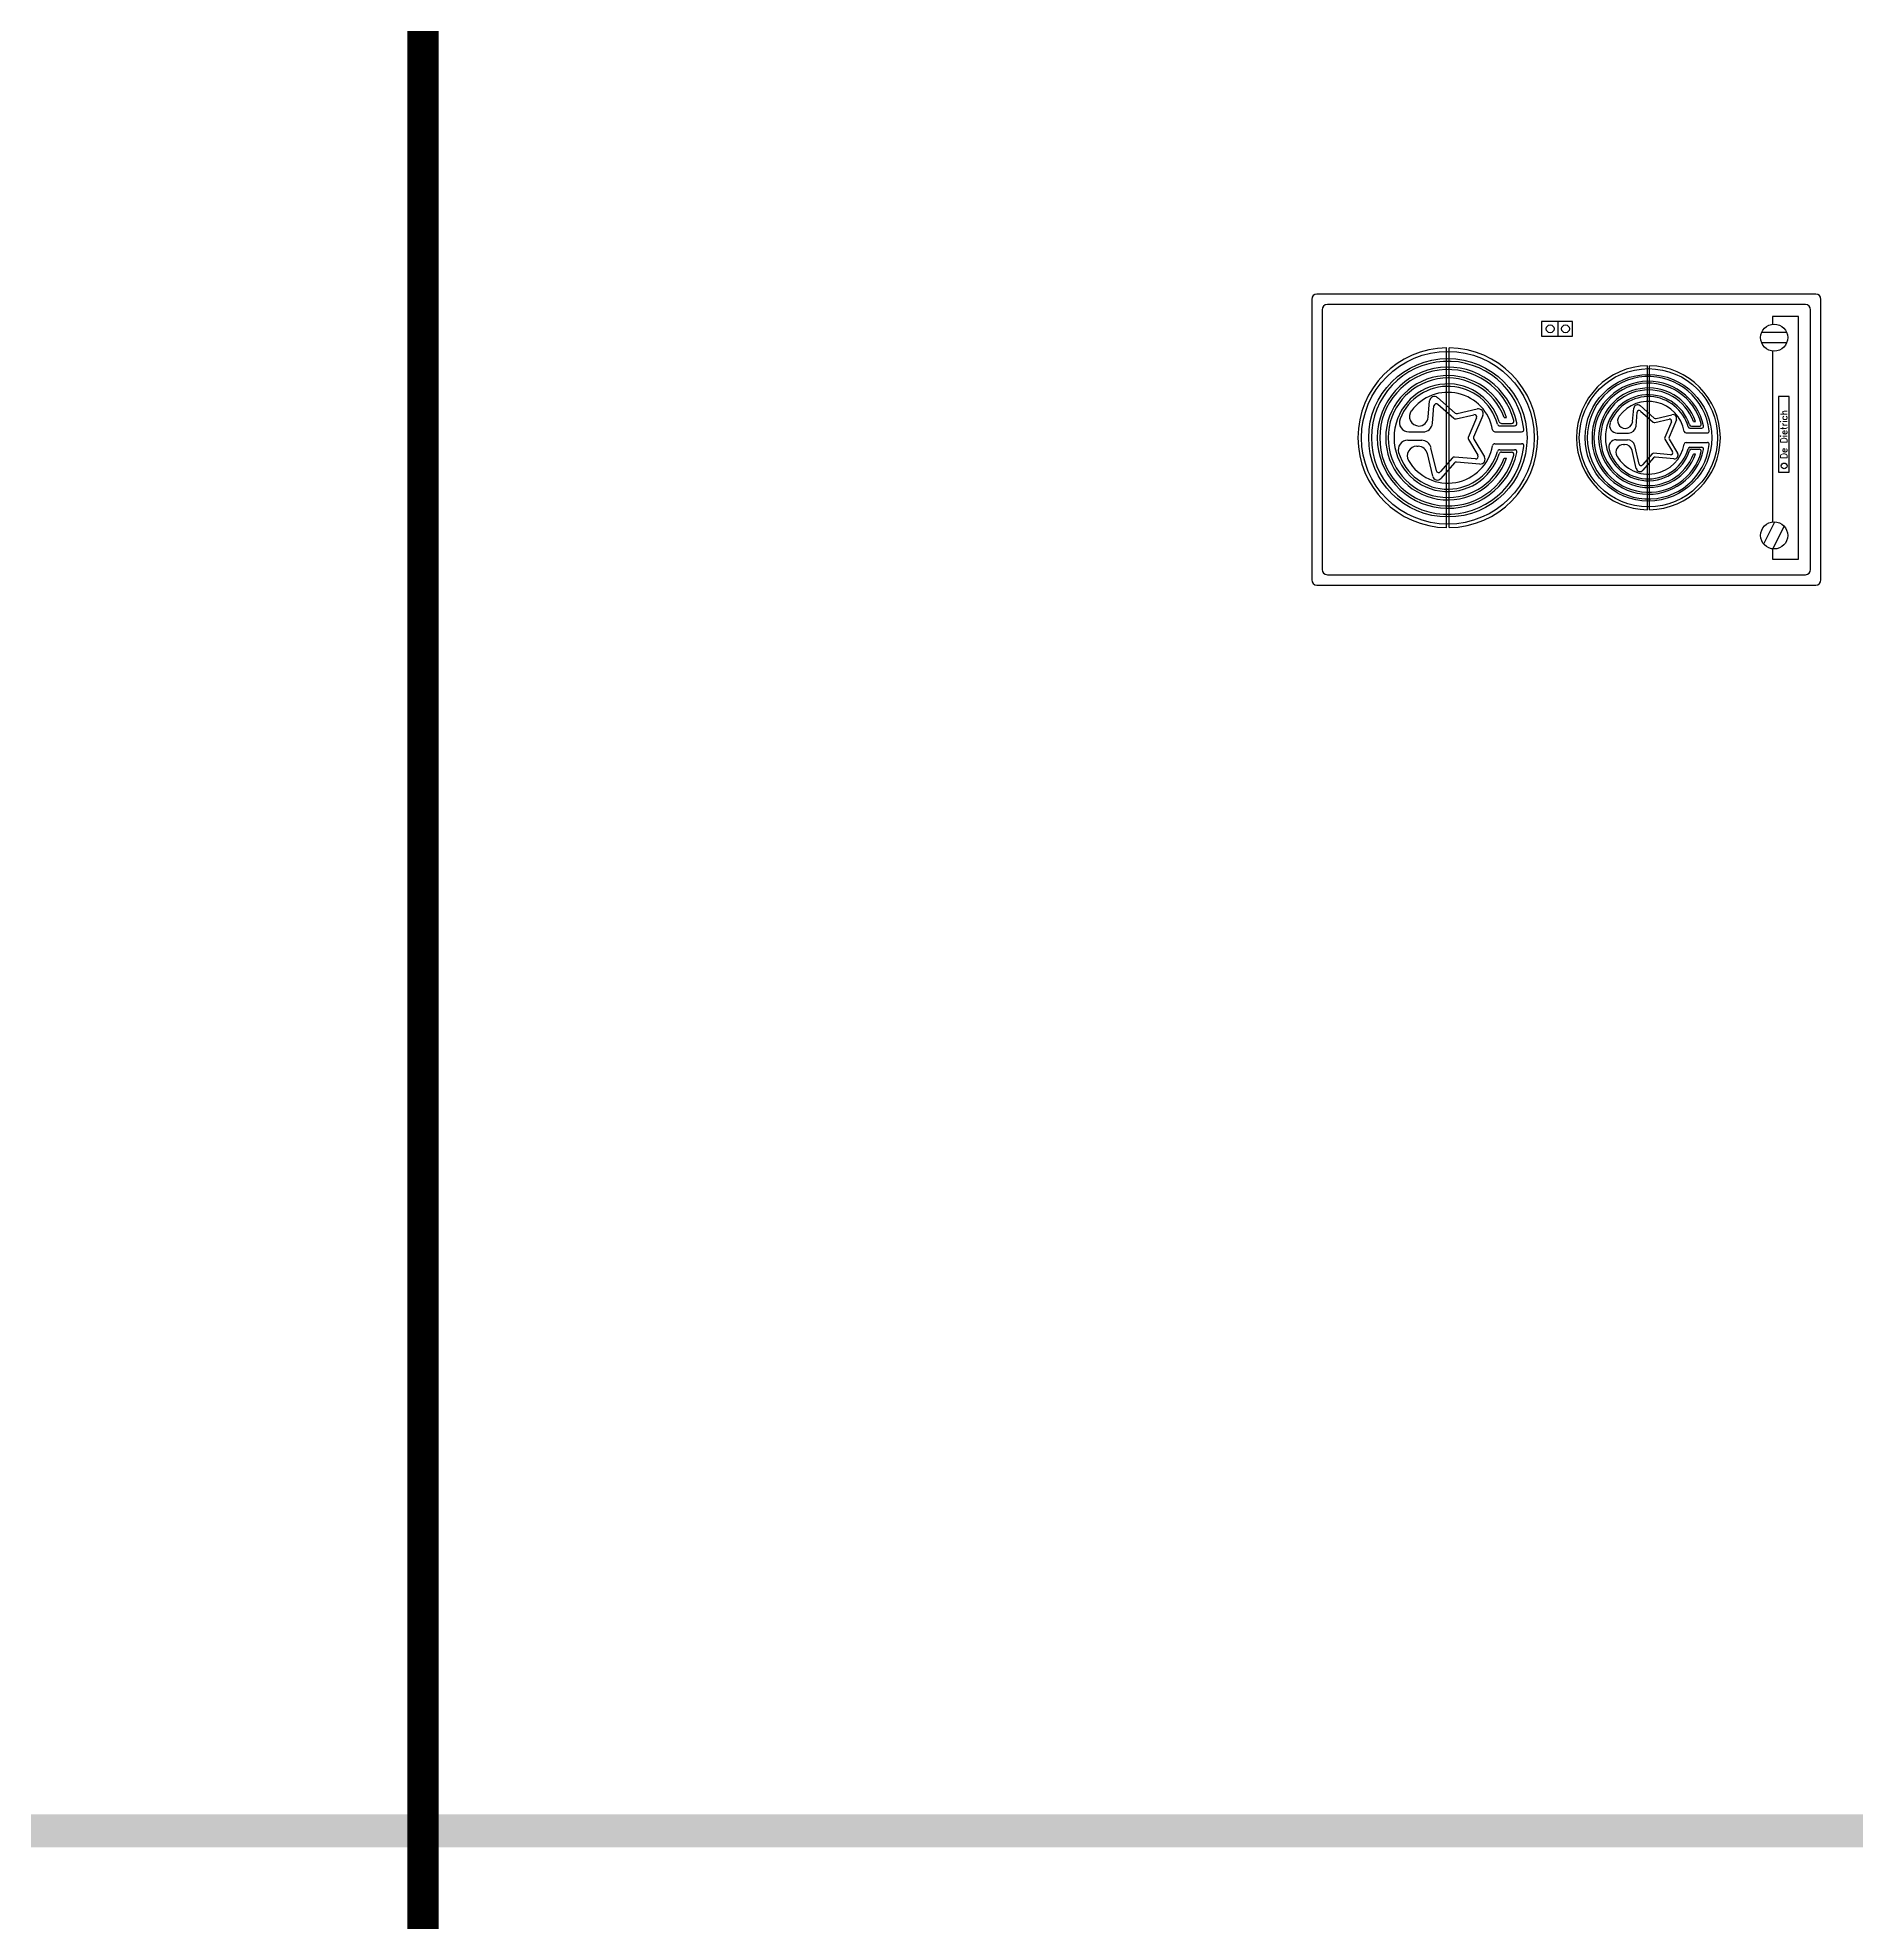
# Model space of a CAD drawing. Extents: x 0 to 79700, y -68 to 28499.
# Drawn here: x 16754 to 18504, y 24872 to 26686 of the extents above; entities that cross this region are included whole.
import ezdxf

# ---------------------------------------------------------------- set-up
doc = ezdxf.new("R2010")
doc.units = 0
doc.header["$LTSCALE"] = 50
doc.header["$MEASUREMENT"] = 0
for name, color, linetype in [('ELE2', 7, 'CONTINUOUS'), ('ETC-PAT', 8, 'CONTINUOUS'), ('PAT1', 11, 'CONTINUOUS'), ('SHT', 7, 'CONTINUOUS'), ('TEXT1', 3, 'CONTINUOUS')]:
    doc.layers.add(name, color=color, linetype=linetype)
doc.styles.add('ROMANS', font='romans', dxfattribs={"width": 0.8})

# ---------------------------------------------------------------- blocks, each defined once
blk = doc.blocks.new('KITCHEN3')
at = {"layer": 'ELE2', "linetype": 'Continuous'}
for p, q in [((-1.7, 494.4), (-271.7, 494.4)), ((-276.7, 489.4), (-276.7, 9.4)), ((-266.7, 479.4), (-266.7, 19.4)), ((-11.7, 484.4), (-261.7, 484.4)), ((-6.7, 19.4), (-6.7, 479.4)), ((3.3, 9.4), (3.3, 489.4)), ((-237.1, 59.5), (-215.9, 48.7)), ((-43.2, 61.4), (-43.2, 37.3)), ((-33.2, 61.3), (-33.2, 37.5)), ((-241.8, 51), (-251.6, 51)), ((-241.8, 50.7), (-220.3, 39.7)), ((-51.3, 51), (-216, 51)), ((-271.7, 4.4), (-1.7, 4.4)), ((-261.7, 14.4), (-11.7, 14.4))]:
    blk.add_line(p, q, dxfattribs=at)
blk.add_lwpolyline([(-251.6, 51), (-251.6, 26), (-18.1, 26), (-18.1, 51), (-25.6, 51)], dxfattribs=at)
blk.add_lwpolyline([(-168.1, 45.3), (-168.1, 35.1), (-95.1, 35.1), (-95.1, 45.3)], close=True, dxfattribs=at)
for centre, radius in [((-228.9, 49.4), 13), ((-38.5, 49.4), 13), ((-162, 39.8), 2.8)]:
    blk.add_circle(centre, radius, dxfattribs=at)
for centre, start, end in [((-271.7, 489.4), 90, 180), ((-1.7, 489.4), 0, 90), ((-261.7, 479.4), 90, 180), ((-11.7, 479.4), 0, 90), ((-261.7, 19.4), 180, 270), ((-11.7, 19.4), 270, 0), ((-271.7, 9.4), 180, 270), ((-1.7, 9.4), 270, 0)]:
    blk.add_arc(centre, 5, start, end, dxfattribs=at)
at = {"layer": 'PAT1', "linetype": 'Continuous'}
for p, q in [((-137.3, 402), (-137.3, 388.6)), ((-129.3, 400.9), (-129.3, 387.4)), ((-172, 378), (-150.2, 383.1)), ((-143.1, 393.3), (-143.1, 392)), ((-123.6, 391.2), (-123.6, 391.5)), ((-115.1, 382.4), (-99.4, 381)), ((-221.4, 364.6), (-48.4, 364.6)), ((-159.1, 357.1), (-174, 370.1)), ((-154.3, 359.1), (-167.5, 370.6)), ((-166.6, 374.5), (-144.5, 379.7)), ((-120.9, 378.3), (-104.3, 376.8)), ((-102.7, 373), (-116.1, 357.6)), ((-96.3, 373.4), (-111.1, 356.3)), ((-221.4, 362.3), (-48.4, 362.3)), ((-160.2, 332.6), (-158.3, 355.2)), ((-155.3, 336.7), (-153.5, 357.1)), ((-116.6, 355.5), (-112.7, 338.4)), ((-111.6, 354.3), (-107.2, 335.1)), ((-136.4, 338.5), (-153.3, 328.3)), ((-136.7, 343.6), (-151.8, 334.6)), ((-115.8, 335.8), (-134.6, 343.8)), ((-113.4, 329.8), (-134.3, 338.6)), ((-154.4, 309.3), (-154.4, 306.9)), ((-148.7, 311.8), (-148.7, 302.2)), ((-146.4, 313.5), (-146.4, 299.3)), ((-140.6, 318.1), (-140.6, 292.5)), ((-129.1, 318.1), (-129.1, 292.5)), ((-123.4, 313.5), (-123.4, 299.3)), ((-121.1, 311.8), (-121.1, 302.2)), ((-115.3, 309.3), (-115.3, 306.9)), ((-23.1, 257.7), (-37.2, 257.7)), ((-136.8, 201.3), (-136.8, 190.6)), ((-130.4, 200.4), (-130.4, 189.6)), ((-164.6, 182.1), (-147.1, 186.1)), ((-160.2, 179.3), (-142.5, 183.4)), ((-141.4, 194.3), (-141.4, 193.3)), ((-125.8, 192.7), (-125.8, 192.9)), ((-123.7, 182.3), (-110.4, 181.2)), ((-119.1, 185.6), (-106.5, 184.5)), ((-204.1, 171.4), (-65.7, 171.4)), ((-204.1, 169.5), (-65.7, 169.5)), ((-154.2, 165.4), (-166.1, 175.7)), ((-150.4, 166.9), (-161, 176.2)), ((-155.2, 145.8), (-153.6, 163.8)), ((-151.2, 149.1), (-149.8, 165.4)), ((-120.3, 164.1), (-117.1, 150.4)), ((-109.2, 178.1), (-119.9, 165.8)), ((-104, 178.4), (-115.9, 164.8)), ((-136.1, 150.5), (-149.6, 142.3)), ((-136.4, 154.6), (-148.4, 147.4)), ((-119.6, 148.3), (-134.7, 154.7)), ((-117.7, 143.5), (-134.4, 150.6)), ((-116.3, 163.1), (-112.7, 147.8)), ((-150.5, 127.1), (-150.5, 125.2)), ((-145.9, 129.1), (-145.9, 121.5)), ((-144.1, 130.5), (-144.1, 119.1)), ((-139.5, 134.2), (-139.5, 113.7)), ((-130.3, 134.2), (-130.3, 113.7)), ((-125.7, 130.5), (-125.7, 119.1)), ((-123.8, 129.1), (-123.8, 121.5)), ((-119.2, 127.1), (-119.2, 125.2))]:
    blk.add_line(p, q, dxfattribs=at)
blk.add_lwpolyline([(-37.2, 273.2), (-37.2, 243.6), (-23.1, 243.6), (-23.1, 273.2)], close=True, dxfattribs=at)
for centre, radius in [((-134.9, 363.4), 83.1), ((-134.9, 363.4), 76.2), ((-30.1, 265), 3.8), ((-30.1, 250.2), 3.8), ((-134.9, 170.4), 66.5), ((-134.9, 170.4), 60.9)]:
    blk.add_circle(centre, radius, dxfattribs=at)
for centre, radius, start, end in [((-134.9, 363.4), 86.5, 0.7616, 179.2384), ((-134.9, 363.4), 73.6, 276.4787, 263.5213), ((-134.9, 363.4), 67.9, 282.1449, 257.8551), ((-134.9, 363.4), 65.6, 284.7362, 255.2638), ((-134.9, 363.4), 59.8, 289.0676, 250.9324), ((-134.9, 363.4), 57.5, 289.861, 250.139), ((-134.9, 363.4), 51.8, 287.3153, 252.6847), ((-134.9, 363.4), 49.5, 106.8044, 254.5475), ((-134.9, 363.4), 43.7, 120.2439, 259.9311), ((-152.3, 393.3), 9.2, 0, 120.2439), ((-146.5, 402), 9.2, 0, 106.8044), ((-120.1, 400.9), 9.2, 68.478, 180), ((-114.4, 391.2), 9.2, 53.5316, 180), ((-134.9, 363.4), 49.5, 285.4525, 68.478), ((-152.3, 392), 9.2, 283.0382, 0), ((-146.5, 388.6), 9.2, 283.0382, 0), ((-120.1, 387.4), 9.2, 180, 265.0382), ((-134.9, 363.4), 43.7, 280.0689, 53.5316), ((-114.4, 391.5), 9.2, 180, 265.0382), ((-99.8, 376.4), 4.6, 319.0382, 85.0382), ((-171, 373.5), 4.6, 103.0382, 229.0382), ((-166, 372.3), 2.3, 103.0382, 229.0382), ((-104.5, 374.5), 2.3, 319.0382, 85.0382), ((-134.9, 363.4), 86.5, 180.7616, 359.2384), ((-160.6, 355.4), 2.3, 355.0382, 49.0382), ((-155.8, 357.3), 2.3, 355.0382, 49.0382), ((-114.4, 356.1), 2.3, 139.0382, 193.0382), ((-109.4, 354.8), 2.3, 139.0382, 193.0382), ((-155.6, 332.2), 4.6, 175.0382, 301.0382), ((-153, 336.5), 2.3, 175.0382, 301.0382), ((-135.5, 341.7), 2.3, 67.0382, 121.0382), ((-135.2, 336.5), 2.3, 67.0382, 121.0382), ((-114.9, 337.9), 2.3, 247.0382, 13.0382), ((-111.7, 334), 4.6, 247.0382, 13.0382), ((-151, 311.8), 2.3, 0, 72.6847), ((-148.7, 313.5), 2.3, 0, 74.5475), ((-142.9, 318.1), 2.3, 0, 79.9311), ((-126.8, 318.1), 2.3, 100.0689, 180), ((-121.1, 313.5), 2.3, 105.4525, 180), ((-118.8, 311.8), 2.3, 107.3153, 180), ((-151, 302.2), 2.3, 255.2638, 0), ((-148.7, 299.3), 2.3, 257.8551, 0), ((-142.9, 292.5), 2.3, 263.5213, 0), ((-126.8, 292.5), 2.3, 180, 276.4787), ((-121.1, 299.3), 2.3, 180, 282.1449), ((-118.8, 302.2), 2.3, 180, 284.7362), ((-134.9, 170.4), 69.2, 0.7616, 179.2384), ((-134.9, 170.4), 58.9, 276.4787, 263.5213), ((-134.9, 170.4), 54.3, 282.1449, 257.8551), ((-134.9, 170.4), 52.5, 284.7362, 255.2638), ((-134.9, 170.4), 47.9, 289.0676, 250.9324), ((-134.9, 170.4), 46, 289.861, 250.139), ((-134.9, 170.4), 41.4, 287.3153, 252.6847), ((-134.9, 170.4), 39.6, 106.8044, 254.5475), ((-134.9, 170.4), 35, 120.2439, 259.9311), ((-148.8, 194.3), 7.36, 0, 120.2439), ((-144.2, 201.3), 7.36, 0, 106.8044), ((-123.1, 200.4), 7.36, 68.478, 180), ((-118.5, 192.7), 7.36, 53.5316, 180), ((-134.9, 170.4), 39.6, 285.4525, 68.478), ((-163.7, 178.5), 3.68, 103.0382, 229.0382), ((-148.8, 193.3), 7.36, 283.0382, 0), ((-144.2, 190.6), 7.36, 283.0382, 0), ((-123.1, 189.6), 7.36, 180, 265.0382), ((-134.9, 170.4), 35, 280.0689, 53.5316), ((-118.5, 192.9), 7.36, 180, 265.0382), ((-106.8, 180.8), 3.68, 319.0382, 85.0382), ((-134.9, 170.4), 69.2, 180.7616, 359.2384), ((-159.8, 177.6), 1.84, 103.0382, 229.0382), ((-155.4, 164), 1.84, 355.0382, 49.0382), ((-151.6, 165.6), 1.84, 355.0382, 49.0382), ((-118.5, 164.6), 1.84, 139.0382, 193.0382), ((-114.5, 163.6), 1.84, 139.0382, 193.0382), ((-110.5, 179.3), 1.84, 319.0382, 85.0382), ((-151.5, 145.5), 3.68, 175.0382, 301.0382), ((-149.4, 148.9), 1.84, 175.0382, 301.0382), ((-135.4, 153), 1.84, 67.0382, 121.0382), ((-135.1, 148.9), 1.84, 67.0382, 121.0382), ((-118.9, 150), 1.84, 247.0382, 13.0382), ((-116.3, 146.9), 3.68, 247.0382, 13.0382), ((-147.8, 129.1), 1.84, 0, 72.6847), ((-145.9, 130.5), 1.84, 0, 74.5475), ((-141.3, 134.2), 1.84, 0, 79.9311), ((-128.4, 134.2), 1.84, 100.0689, 180), ((-123.8, 130.5), 1.84, 105.4525, 180), ((-122, 129.1), 1.84, 107.3153, 180), ((-147.8, 121.5), 1.84, 255.2638, 0), ((-145.9, 119.1), 1.84, 257.8551, 0), ((-141.3, 113.7), 1.84, 263.5213, 0), ((-128.4, 113.7), 1.84, 180, 276.4787), ((-123.8, 119.1), 1.84, 180, 282.1449), ((-122, 121.5), 1.84, 180, 284.7362)]:
    blk.add_arc(centre, radius, start, end, dxfattribs=at)
at = {"layer": 'ELE2', "linetype": 'Continuous', "style": 'ROMANS'}
blk.add_text('De Dietrich', height=6.4, dxfattribs=at).set_placement((-155.3, 36.8))

msp = doc.modelspace()

# ---------------------------------------------------------------- linework, layer by layer
at = {"layer": 'SHT'}
msp.add_solid([(461.88159, 24976.14843), (19501.80082, 24976.14843), (461.88159, 24944.20588), (19501.80082, 24944.20588)], dxfattribs=at)
at = {"layer": 'TEXT1'}
msp.add_line((17124.61087, 28087.71467), (17124.61087, 14661.35458), dxfattribs=at)
at = {"layer": 'TEXT1', "const_width": 30}
msp.add_lwpolyline([(17124.61087, 14661.35458), (17124.61087, 28087.71467)], dxfattribs=at)

# ---------------------------------------------------------------- block references
at = {"layer": 'ETC-PAT', "rotation": 90}
msp.add_blockref('KITCHEN3', (18474.32636, 26435.5249), dxfattribs=at)

doc.saveas('drawing.dxf')
